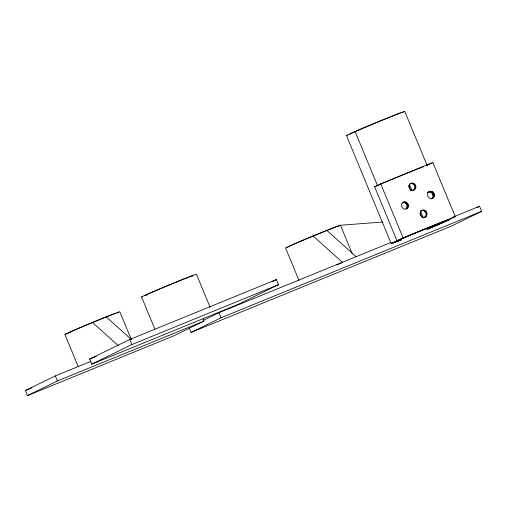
<?xml version="1.0" encoding="UTF-8"?>
<svg xmlns="http://www.w3.org/2000/svg" width="507" height="507" viewBox="0 0 507 507"><rect width="100%" height="100%" fill="white"/><g stroke="black" fill="none" stroke-linecap="round" stroke-linejoin="round"><path stroke-width="0.76" d="M407.279 208.326L405.974 208.966C408.965 206.52 405.809 201.241 402.235 202.794C406.341 199.162 411.367 206.704 406.341 208.903C402.19 210.697 399.313 203.801 403.547 202.154M412.888 190.512C417.122 188.858 414.244 181.962 410.093 183.756C414.219 180.631 418.567 188.091 413.782 190.074C409.624 191.868 406.747 184.973 410.981 183.325M424.08 217.522C428.954 215.551 424.346 207.889 420.341 211.349C425.823 206.254 430.405 217.376 423.003 217.769L424.967 217.091M432.034 198.326C435.025 195.873 431.869 190.594 428.295 192.147C433.434 188.129 437.478 197.85 431.096 198.902L433.346 197.686M430.684 191.259L429.372 191.9L429.606 191.507C425.373 193.154 428.25 200.05 432.408 198.262M421.235 210.912C418.681 213.029 420.601 217.623 423.896 217.338M397.019 240.838L374.641 186.81L380.725 183.838L432.851 162.544L455.229 216.571L446.844 220.703A29.704 0.52 -22.5 0 1 427.344 229.177M426.767 165.516L432.851 162.544M411.164 183.509L412.058 183.078M412.273 183.623L413.161 183.185M413.306 184.073L414.194 183.635M414.156 184.827L415.049 184.39M414.745 185.803L415.639 185.366M415.018 186.912L415.911 186.475M414.948 188.04L415.835 187.609M337.935 226.471L340.431 225.247L382.893 222.022M414.536 189.086L415.429 188.648M413.826 189.935L414.72 189.498M403.312 202.547L404.618 201.906M404.415 202.654L405.727 202.014M405.448 203.104L406.76 202.464M427.357 192.723L428.668 192.083M406.303 203.858L407.609 203.218M430.481 192.007L431.793 191.367M203.092 318.909L203.991 321.083L174.053 335.716L27.448 395.606L25.35 390.536L55.288 375.902L91.07 361.288M89.657 359.102L129.729 339.513L276.334 279.623L278.432 284.693L238.36 304.276L91.754 364.165L89.657 359.102L96.254 356.402M431.508 192.464L432.82 191.823M406.893 204.841L408.198 204.201M432.363 193.211L433.675 192.571M407.165 205.943L408.477 205.31M432.953 194.194L434.265 193.554M407.089 207.078L408.401 206.438M406.684 208.117L407.989 207.477M433.225 195.303L434.537 194.663M433.155 196.431L434.467 195.791M27.448 395.606L57.386 380.966L203.991 321.083M91.754 364.165L131.826 344.576L278.432 284.693M432.744 197.47L434.055 196.83M272.113 281.689L276.334 279.623M421.279 210.773L422.173 210.335M422.356 210.525L423.244 210.088M423.465 210.633L424.353 210.196M424.492 211.089L425.386 210.652M203.605 320.215L218.923 312.724L391.157 242.371M425.348 211.837L426.235 211.406M425.937 212.82L426.831 212.382M426.21 213.929L427.103 213.491M426.14 215.057L427.027 214.619M425.728 216.096L426.615 215.665M425.018 216.945L425.905 216.514M189.282 328.086L191.082 332.427L221.02 317.788L481.65 211.324L479.552 206.26L453.252 217.002M336.832 265.003L342.383 262.29L313.123 235.989A29.704 0.52 -22.5 0 0 285.549 247.967L298.94 280.295M455.229 216.571L403.103 237.865L393.901 242.333A29.704 0.52 -22.5 0 0 400.872 239.988L401.069 239.906M476.738 207.636L479.552 206.26M481.65 211.324L451.712 225.964L191.082 332.427M374.641 186.81L377.487 185.556A31.548 0.551 -22.5 0 1 383.546 182.951M68.515 333.219A29.704 0.52 -22.5 0 1 92.483 322.458L106.185 316.856A29.704 0.52 -22.5 0 1 119.785 311.716L131.395 339.734M313.123 235.989L326.831 230.393A29.704 0.52 -22.5 0 1 340.431 225.247L352.333 253.988M25.35 390.536L31.947 387.842M326.831 230.393L356.085 256.694M106.185 316.856L131.345 339.481M92.483 322.458L118.232 345.603M431.235 191.836L433.219 195.715M427.135 165.428L404.757 111.394A31.548 0.551 -22.5 0 0 371.954 124.386A31.548 0.551 -22.5 0 0 347.422 135.287M409.415 184.383L411.836 190.22M420.601 211.394L423.326 217.966M408.686 185.619L410.803 190.727M420.176 213.358L421.691 217.009M380.725 183.838L403.103 237.865M355.109 131.528L377.487 185.556M346.471 135.527L391.227 243.582M218.923 312.724L221.02 317.788M210.139 307.286L196.45 274.236A29.704 0.52 -22.5 0 0 165.561 286.468A29.704 0.52 -22.5 0 0 142.467 296.728M141.567 296.956L154.958 329.284M129.729 339.513L131.826 344.576M64.902 334.43L78.293 366.764M55.288 375.902L57.386 380.966M144.945 295.556A26.047 0.456 -22.5 0 1 172.266 283.755A26.047 0.456 -22.5 0 1 192.223 276.112M147.379 294.77A26.047 0.456 -22.5 0 1 145.731 295.359M384.211 182.672A31.548 0.551 -22.5 0 1 398.141 176.835M398.825 176.55A31.548 0.551 -22.5 0 1 423.307 166.714M403.724 111.977A31.548 0.551 -22.5 0 1 402.178 112.706M350.692 133.918A27.891 0.488 -22.5 0 1 369.071 125.66M369.717 125.387A27.891 0.488 -22.5 0 1 393.926 115.507M394.693 115.209A27.891 0.488 -22.5 0 1 400.536 113.01M118.815 312.261A29.704 0.52 -22.5 0 1 116.895 313.161M70.714 332.243A26.047 0.456 -22.5 0 1 69.072 332.833M69.136 332.554A26.047 0.456 -22.5 0 1 92.464 322.534A26.047 0.456 -22.5 0 1 115.621 313.313M289.712 246.37A26.047 0.456 -22.5 0 1 296.056 243.265M296.703 242.986A26.047 0.456 -22.5 0 1 335.818 226.997M336.261 226.844A26.047 0.456 -22.5 0 1 337.054 226.648M288.318 247.067A29.704 0.52 -22.5 0 1 286.449 247.739M401.443 239.71L399.662 240.514A31.548 0.551 -22.5 0 1 395.207 241.636L399.865 239.583A31.548 0.551 -22.5 0 1 448.562 219.696L449.519 219.455A31.548 0.551 -22.5 0 1 427.775 229.031L426.831 229.424L433.143 226.686A27.891 0.488 -22.5 0 0 442.75 221.99A27.891 0.488 -22.5 0 0 407.603 236.351A27.891 0.488 -22.5 0 0 397.995 241.047L401.443 239.71"/></g></svg>
